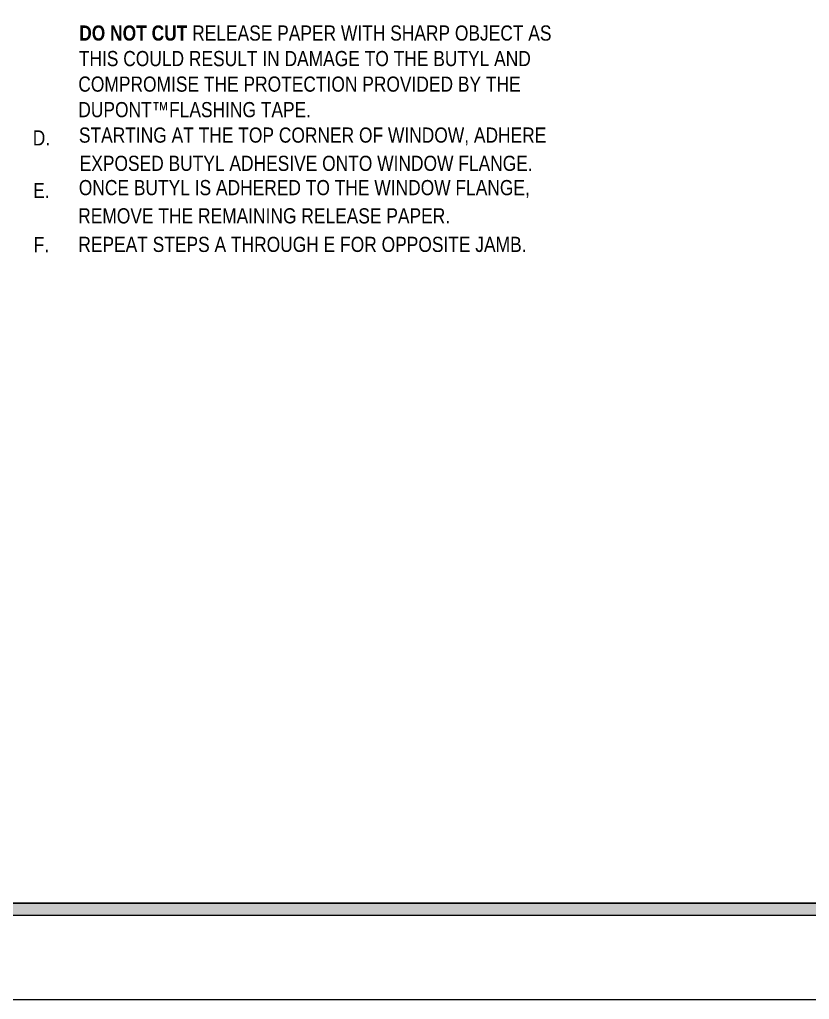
# Model space of a CAD drawing. Header units: inches. Extents: x -24 to 76, y -57 to 19.
# Drawn here: x 51.87 to 60.01, y -15.94 to -5.85 of the extents above; entities that cross this region are included whole.
import ezdxf

# ---------------------------------------------------------------- set-up
doc = ezdxf.new("R2010")
doc.units = ezdxf.units.IN
doc.header["$MEASUREMENT"] = 0
doc.layers.add('.ATI-TEXT', color=7, linetype='Continuous', lineweight=0)
doc.layers.add('G-ANNO-TTLB', color=7, linetype='Continuous', lineweight=0)

msp = doc.modelspace()

# ---------------------------------------------------------------- hatches: boundary and pattern name
at = {"layer": 'G-ANNO-TTLB', "true_color": 0xff00ff, "transparency": 33554687}
h = msp.add_hatch(color=6, dxfattribs=at)
edge = h.paths.add_edge_path()
edge.add_spline(control_points=[(71.289, -15.074), (71.289, -15.074), (30.602, -15.074), (30.602, -15.074), (30.602, -15.074), (30.602, 19.051), (30.602, 19.051), (30.602, 19.051), (71.289, 19.051), (71.289, 19.051), (71.289, 19.051), (71.289, -15.074), (71.289, -15.074)], knot_values=[0, 0, 0, 0, 1, 1, 1, 2, 2, 2, 3, 3, 3, 4, 4, 4, 4], degree=3, periodic=0)
edge = h.paths.add_edge_path()
edge.add_spline(control_points=[(30.727, 18.926), (30.727, 18.926), (30.727, -14.949), (30.727, -14.949), (30.727, -14.949), (71.164, -14.949), (71.164, -14.949), (71.164, -14.949), (71.164, 18.926), (71.164, 18.926), (71.164, 18.926), (30.727, 18.926), (30.727, 18.926)], knot_values=[0, 0, 0, 0, 1, 1, 1, 2, 2, 2, 3, 3, 3, 4, 4, 4, 4], degree=3, periodic=0)
edge.add_line((30.727, 18.926), (30.727, 18.926))

# ---------------------------------------------------------------- linework, layer by layer
at = {"layer": 'G-ANNO-TTLB', "color": 6, "lineweight": 9, "true_color": 0xff00ff}
for p, q in [((30.727, -14.949), (71.164, -14.949)), ((71.164, -14.949), (30.727, -14.949)), ((30.602, -15.074), (71.289, -15.074)), ((26.945, -15.941), (74.945, -15.941))]:
    msp.add_line(p, q, dxfattribs=at)
at = {"layer": 'G-ANNO-TTLB'}
for points in [[(71.289, -15.074), (71.289, -15.074), (30.602, -15.074), (30.602, -15.074), (30.602, -15.074), (30.602, 19.051), (30.602, 19.051), (30.602, 19.051), (71.289, 19.051), (71.289, 19.051), (71.289, 19.051), (71.289, -15.074), (71.289, -15.074)], [(30.727, 18.926), (30.727, 18.926), (30.727, -14.949), (30.727, -14.949), (30.727, -14.949), (71.164, -14.949), (71.164, -14.949), (71.164, -14.949), (71.164, 18.926), (71.164, 18.926), (71.164, 18.926), (30.727, 18.926), (30.727, 18.926)]]:
    msp.add_open_spline(points, degree=3, knots=[0, 0, 0, 0, 1, 1, 1, 2, 2, 2, 3, 3, 3, 4, 4, 4, 4], dxfattribs=at)

# ---------------------------------------------------------------- texts
at = {"layer": '.ATI-TEXT', "char_height": 0.2, "attachment_point": 7}
for s, insert in [('\\C18;\\c0;\\FArial Narrow Bold|b1|i0|c1;\\H0.156250;\\W1.000000;DO NOT CUT\\FArial Narrow|b0|i0|c1; RELEASE PAPER WITH SHARP OBJECT AS', (52.488, -6.067)), ('\\C18;\\c0;\\FArial Narrow|b0|i0|c1;\\H0.156250;\\W1.000000;THIS COULD RESULT IN DAMAGE TO THE BUTYL AND', (52.484, -6.33)), ('\\C18;\\c0;\\FArial Narrow|b0|i0|c1;\\H0.156250;\\W1.000000;COMPROMISE THE PROTECTION PROVIDED BY THE ', (52.479, -6.593)), ('\\C18;\\c0;\\FArial Narrow|b0|i0|c1;\\H0.156250;\\W1.000000;DUPONT™FLASHING TAPE. ', (52.479, -6.856)), ('\\C18;\\c0;\\FArial Narrow|b0|i0|c1;\\H0.156250;\\W1.000000;STARTING AT THE TOP CORNER OF WINDOW, ADHERE', (52.485, -7.145)), ('\\C18;\\c0;\\FArial Narrow|b0|i0|c1;\\H0.156250;\\W1.000000;D.', (52.01, -7.145)), ('\\C18;\\c0;\\FArial Narrow|b0|i0|c1;\\H0.156250;\\W1.000000;EXPOSED BUTYL ADHESIVE ONTO WINDOW FLANGE.', (52.493, -7.409)), ('\\C18;\\c0;\\FArial Narrow|b0|i0|c1;\\H0.156250;\\W1.000000;E.', (52.014, -7.686)), ('\\C18;\\c0;\\FArial Narrow|b0|i0|c1;\\H0.156250;\\W1.000000;ONCE BUTYL IS ADHERED TO THE WINDOW FLANGE,', (52.484, -7.686)), ('\\C18;\\c0;\\FArial Narrow|b0|i0|c1;\\H0.156250;\\W1.000000;REMOVE THE REMAINING RELEASE PAPER.', (52.478, -7.95)), ('\\C18;\\c0;\\FArial Narrow|b0|i0|c1;\\H0.156250;\\W1.000000;F.', (52.019, -8.244)), ('\\C18;\\c0;\\FArial Narrow|b0|i0|c1;\\H0.156250;\\W1.000000;REPEAT STEPS A THROUGH E FOR OPPOSITE JAMB.', (52.479, -8.244))]:
    msp.add_mtext(s, dxfattribs=dict(at, insert=insert))

doc.saveas('drawing.dxf')
